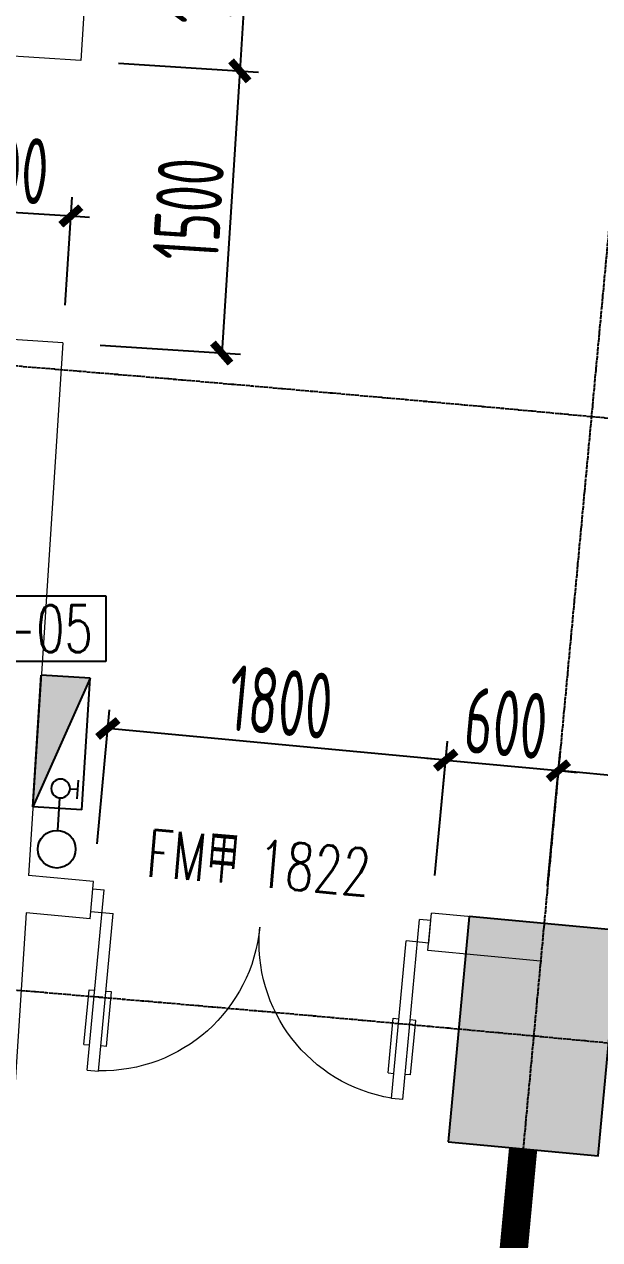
# Model space of a CAD drawing. Header units: millimetres. Extents: x 11515858 to 24947533, y -12784974 to -6116114.
# Drawn here: x 11803942 to 11806993, y -6395756 to -6389309 of the extents above; entities that cross this region are included whole.
import ezdxf
from ezdxf.enums import TextEntityAlignment as Align

# ---------------------------------------------------------------- set-up
doc = ezdxf.new("R2010")
doc.units = ezdxf.units.MM
doc.header["$LTSCALE"] = 10
for name, pattern in [('A2-RG-AXIS$0$CENTER', [2, 1.25, -0.25, 0.25, -0.25]), ('A2-RG-AXIS$0$DOTE', [2.42, 2, -0.2, 0.02, -0.2]), ('A2-RI-F2$0$HIDDEN2', [0.1875, 0.125, -0.0625])]:
    doc.linetypes.add(name, pattern=pattern)
for name, color, linetype in [('A2-RB-F2$0$$34$A-DIMS-100', 1, 'Continuous'), ('A2-RB-F2$0$A-DIMS-100', 1, 'Continuous'), ('A2-RG-AXIS$0$A-GRID', 1, 'A2-RG-AXIS$0$CENTER'), ('A2-RI-F2$0$$1$A-SYMB-NUMB-T', 4, 'Continuous'), ('A2-RI-F2$0$$3$A-SYMB', 4, 'Continuous'), ('A2-RI-F2$0$0P-FE-FH-P', 41, 'A2-RI-F2$0$YJdef_FE-FH_LINE_F'), ('A2-RI-F2$0$0P-FE-FH-V', 141, 'Continuous'), ('A2-RI-F2$0$0P-FE-HY', 141, 'Continuous'), ('A2-RI-F2$0$A-FIRE', 30, 'Continuous'), ('A2-RI-F2$0$A-STRS', 50, 'Continuous'), ('A2-RI-F2$0$A-SYMB-DOOR', 4, 'Continuous'), ('A2-RI-F2$0$WINDOW_TEXT', 7, 'Continuous'), ('A2-RS-F2$0$A-HATH-GRAY', 8, 'Continuous'), ('A2-RS-F2$0$A-WALL-CONC', 6, 'Continuous')]:
    doc.layers.add(name, color=color, linetype=linetype)
for name, color, linetype, lineweight in [('A2-RI-F2$0$A-DOOR', 32, 'Continuous', 5), ('A2-RI-F2$0$A-FLOR-STRS', 2, 'Continuous', 5), ('A2-RI-F2$0$A-WALL', 7, 'Continuous', 5)]:
    doc.layers.add(name, color=color, linetype=linetype, lineweight=lineweight)
doc.styles.add('A2-RB-F2$0$$0$XD2008', font='hzs.shx', dxfattribs={"width": 0.7, "bigfont": 'hztxt.shx'})
doc.styles.add('A2-RB-F2$0$XD2008', font='hzs.shx', dxfattribs={"width": 0.7, "bigfont": 'hztxt.shx'})
doc.styles.add('A2-RI-F2$0$$1$ECADI-TXT', font='simplex.shx', dxfattribs={"bigfont": 'hztxt.shx'})
doc.styles.add('A2-RI-F2$0$ECADI-TXT', font='simplex.shx', dxfattribs={"bigfont": 'hztxt.shx'})
doc.styles.add('A2-RI-F2$0$hz1', font='hzs.shx', dxfattribs={"width": 0.75, "bigfont": 'hztxt.shx'})
doc.styles.add('A2-RI-F2$0$SIMPLEX', font='simplex.shx', dxfattribs={"width": 0.7})
doc.linetypes.add('A2-RI-F2$0$YJdef_FE-FH_LINE_F', pattern='A,4,-0.2,["F",A2-RI-F2$0$hz1,S=0.2,R=0,X=-0.1,Y=-0.1],-0.1', length=4.3)
doc.dimstyles.new('A2-RB-F2$0$$0$XD100$0', dxfattribs={"dimscale": 100, "dimtxt": 3.5, "dimasz": 1, "dimexe": 1, "dimexo": 2, "dimgap": 0.5, "dimtad": 1, "dimdec": 0, "dimdsep": 46, "dimtxsty": 'A2-RB-F2$0$$0$XD2008', "dimblk1": 'A2-RB-F2$0$$20$_ArchTick', "dimblk2": 'A2-RB-F2$0$$20$_ArchTick', "dimsah": 1, "dimcen": 2.5, "dimclrt": 4, "dimaunit": 1, "dimadec": 0, "dimazin": 0, "dimtfac": 1, "dimtdec": 0, "dimtix": 1, "dimtmove": 2, "dimatfit": 3, "dimfxl": 0, "dimtolj": 1, "dimtzin": 0, "dimarcsym": 0})
doc.dimstyles.new('A2-RB-F2$0$XD100$0', dxfattribs={"dimscale": 100, "dimtxt": 3.5, "dimasz": 1, "dimexe": 1, "dimexo": 2, "dimgap": 0.5, "dimtad": 1, "dimdec": 0, "dimdsep": 46, "dimtxsty": 'A2-RB-F2$0$XD2008', "dimblk1": 'A2-RB-F2$0$_ArchTick', "dimblk2": 'A2-RB-F2$0$_ArchTick', "dimsah": 1, "dimcen": 2.5, "dimclrt": 4, "dimaunit": 1, "dimadec": 0, "dimazin": 0, "dimtfac": 1, "dimtdec": 0, "dimtix": 1, "dimtmove": 1, "dimatfit": 3, "dimfxl": 0, "dimtolj": 1, "dimtzin": 0, "dimarcsym": 0})

# ---------------------------------------------------------------- blocks, each defined once
blk = doc.blocks.new('A2-RG-AXIS')
at = {"layer": 'A2-RG-AXIS$0$A-GRID', "linetype": 'A2-RG-AXIS$0$DOTE'}
blk.add_line((11809008.7, -6369286.5), (11805278.5, -6409313.1), dxfattribs=at)
for radius in [313400, 308700, 304100, 300800]:
    blk.add_arc((11778730.7, -6694178.7), radius, 75.589285, 95.407644, dxfattribs=at)
blk = doc.blocks.new('A2-RB-F2$0$$20$_ArchTick')
at = {"color": 0, "linetype": 'ByBlock', "const_width": 0.4}
blk.add_lwpolyline([(-0.5, -0.5), (0.5, 0.5)], dxfattribs=at)
blk = doc.blocks.new('*D1567')
at = {"layer": 'A2-RB-F2$0$$34$A-DIMS-100', "color": 0, "lineweight": -2, "transparency": 16777216}
for p, q in [((11806720, -6393845.6), (11806783.1, -6393168.6)), ((11809810.1, -6393551.1), (11806773.8, -6393268.1)), ((11809756.3, -6394128.5), (11809819.4, -6393451.5))]:
    blk.add_line(p, q, dxfattribs=at)
at = {"layer": 'Defpoints', "color": 0, "transparency": 16777216}
for p in [(11806773.8, -6393268.1), (11806701.4, -6394044.7), (11809737.8, -6394327.7)]:
    blk.add_point(p, dxfattribs=at)
at = {"layer": 'A2-RB-F2$0$$34$A-DIMS-100', "color": 0, "lineweight": -2, "transparency": 16777216, "xscale": 100, "yscale": 100, "zscale": 100}
for p, rotation in [((11806773.8, -6393268.1), 174.675755152282), ((11809810.1, -6393551.1), 354.675755152282)]:
    blk.add_blockref('A2-RB-F2$0$$20$_ArchTick', p, dxfattribs=dict(at, rotation=rotation))
at = {"layer": 'A2-RB-F2$0$$34$A-DIMS-100', "color": 4, "transparency": 16777216, "insert": (11808312.8, -6393185.6), "char_height": 350, "attachment_point": 5, "rotation": 354.67576, "style": 'A2-RB-F2$0$$0$XD2008'}
blk.add_mtext('\\A1;3050', dxfattribs=at)
blk = doc.blocks.new('*D1569')
at = {"layer": 'A2-RB-F2$0$$34$A-DIMS-100', "color": 0, "lineweight": -2, "transparency": 16777216}
for p, q in [((11806119.4, -6393824.2), (11806185.7, -6393112.9)), ((11806716.8, -6393879.9), (11806783.1, -6393168.6)), ((11806176.4, -6393212.5), (11806076.9, -6393203.2)), ((11806176.4, -6393212.5), (11806773.8, -6393268.1)), ((11806773.8, -6393268.1), (11806873.3, -6393277.4))]:
    blk.add_line(p, q, dxfattribs=at)
at = {"layer": 'Defpoints', "color": 0, "transparency": 16777216}
for p in [(11806773.8, -6393268.1), (11806100.9, -6394023.4), (11806698.2, -6394079)]:
    blk.add_point(p, dxfattribs=at)
at = {"layer": 'A2-RB-F2$0$$34$A-DIMS-100', "color": 0, "lineweight": -2, "transparency": 16777216, "xscale": 100, "yscale": 100, "zscale": 100}
for p, rotation in [((11806176.4, -6393212.5), 354.675755152187), ((11806773.8, -6393268.1), 174.675755152187)]:
    blk.add_blockref('A2-RB-F2$0$$20$_ArchTick', p, dxfattribs=dict(at, rotation=rotation))
at = {"layer": 'A2-RB-F2$0$$34$A-DIMS-100', "color": 4, "transparency": 16777216, "insert": (11806496, -6393016.3), "char_height": 350, "attachment_point": 5, "rotation": 354.67576, "style": 'A2-RB-F2$0$$0$XD2008'}
blk.add_mtext('\\A1;600', dxfattribs=at)
blk = doc.blocks.new('*D1570')
at = {"layer": 'A2-RB-F2$0$$34$A-DIMS-100', "color": 0, "lineweight": -2, "transparency": 16777216}
for p, q in [((11804327.3, -6393656.7), (11804393.9, -6392944.7)), ((11806176.7, -6393211.9), (11804384.6, -6393044.3)), ((11806119.5, -6393824.2), (11806186, -6393112.3))]:
    blk.add_line(p, q, dxfattribs=at)
at = {"layer": 'Defpoints', "color": 0, "transparency": 16777216}
for p in [(11804384.6, -6393044.3), (11804308.7, -6393855.8), (11806100.9, -6394023.4)]:
    blk.add_point(p, dxfattribs=at)
at = {"layer": 'A2-RB-F2$0$$34$A-DIMS-100', "color": 0, "lineweight": -2, "transparency": 16777216, "xscale": 100, "yscale": 100, "zscale": 100}
for p, rotation in [((11804384.6, -6393044.3), 174.6576978553246), ((11806176.7, -6393211.9), 354.6576978553246)]:
    blk.add_blockref('A2-RB-F2$0$$20$_ArchTick', p, dxfattribs=dict(at, rotation=rotation))
at = {"layer": 'A2-RB-F2$0$$34$A-DIMS-100', "color": 4, "transparency": 16777216, "insert": (11805301.6, -6392904), "char_height": 350, "attachment_point": 5, "rotation": 354.6577, "style": 'A2-RB-F2$0$$0$XD2008'}
blk.add_mtext('\\A1;1800', dxfattribs=at)
blk = doc.blocks.new('A2-RB-F2$0$_ArchTick')
at = {"color": 0, "linetype": 'ByBlock', "const_width": 0.4}
blk.add_lwpolyline([(-0.5, -0.5), (0.5, 0.5)], dxfattribs=at)
blk = doc.blocks.new('*D1758')
at = {"layer": 'A2-RB-F2$0$A-DIMS-100', "color": 0, "lineweight": -2, "transparency": 16777216}
for p, q in [((11804441, -6389514.3), (11805184.3, -6389562.1)), ((11805084.5, -6389555.6), (11804988.3, -6391052.6)), ((11804344.7, -6391011.2), (11805088.1, -6391059))]:
    blk.add_line(p, q, dxfattribs=at)
at = {"layer": 'Defpoints', "color": 0, "transparency": 16777216}
for p in [(11804241.4, -6389501.4), (11804145.1, -6390998.3), (11804988.3, -6391052.6)]:
    blk.add_point(p, dxfattribs=at)
at = {"layer": 'A2-RB-F2$0$A-DIMS-100', "color": 0, "lineweight": -2, "transparency": 16777216, "xscale": 100, "yscale": 100, "zscale": 100}
for p, rotation in [((11805084.5, -6389555.6), 86.32117356418458), ((11804988.3, -6391052.6), 266.3211735641846)]:
    blk.add_blockref('A2-RB-F2$0$_ArchTick', p, dxfattribs=dict(at, rotation=rotation))
at = {"layer": 'A2-RB-F2$0$A-DIMS-100', "color": 4, "transparency": 16777216, "insert": (11804811.8, -6390289.7), "char_height": 350, "attachment_point": 5, "rotation": 86.32117, "style": 'A2-RB-F2$0$XD2008'}
blk.add_mtext('\\A1;1500', dxfattribs=at)
blk = doc.blocks.new('*D1669')
at = {"layer": 'A2-RB-F2$0$A-DIMS-100', "color": 0, "lineweight": -2, "transparency": 16777216}
for p, q in [((11804505.1, -6388516.3), (11805248.5, -6388564.1)), ((11805148.7, -6388557.7), (11805084.5, -6389555.6)), ((11804441, -6389514.3), (11805184.3, -6389562.1))]:
    blk.add_line(p, q, dxfattribs=at)
at = {"layer": 'Defpoints', "color": 0, "transparency": 16777216}
for p in [(11804305.5, -6388503.5), (11804241.4, -6389501.4), (11805084.5, -6389555.6)]:
    blk.add_point(p, dxfattribs=at)
at = {"layer": 'A2-RB-F2$0$A-DIMS-100', "color": 0, "lineweight": -2, "transparency": 16777216, "xscale": 100, "yscale": 100, "zscale": 100}
for p, rotation in [((11805148.7, -6388557.7), 86.32117356369089), ((11805084.5, -6389555.6), 266.3211735636909)]:
    blk.add_blockref('A2-RB-F2$0$_ArchTick', p, dxfattribs=dict(at, rotation=rotation))
at = {"layer": 'A2-RB-F2$0$A-DIMS-100', "color": 4, "transparency": 16777216, "insert": (11804892.1, -6389042.2), "char_height": 350, "attachment_point": 5, "rotation": 86.32117, "style": 'A2-RB-F2$0$XD2008'}
blk.add_mtext('\\A1;1000', dxfattribs=at)
blk = doc.blocks.new('*D1420')
at = {"layer": 'A2-RB-F2$0$$34$A-DIMS-100', "color": 0, "lineweight": -2, "ltscale": 3, "transparency": 16777216}
for p, q in [((11803459.4, -6390753.8), (11803496.2, -6390180.7)), ((11804158, -6390798.8), (11804194.8, -6390225.7)), ((11803489.8, -6390280.5), (11803390, -6390274.1)), ((11803489.8, -6390280.5), (11804188.4, -6390325.5)), ((11804188.4, -6390325.5), (11804288.2, -6390331.9))]:
    blk.add_line(p, q, dxfattribs=at)
at = {"layer": 'Defpoints', "color": 0, "ltscale": 3, "transparency": 16777216}
for p in [(11804188.4, -6390325.5), (11803446.6, -6390953.4), (11804145.1, -6390998.3)]:
    blk.add_point(p, dxfattribs=at)
at = {"layer": 'A2-RB-F2$0$$34$A-DIMS-100', "color": 0, "lineweight": -2, "ltscale": 3, "transparency": 16777216, "xscale": 100, "yscale": 100, "zscale": 100}
for p, rotation in [((11803489.8, -6390280.5), 356.3211735641905), ((11804188.4, -6390325.5), 176.3211735641906)]:
    blk.add_blockref('A2-RB-F2$0$$20$_ArchTick', p, dxfattribs=dict(at, rotation=rotation))
at = {"layer": 'A2-RB-F2$0$$34$A-DIMS-100', "color": 4, "ltscale": 3, "transparency": 16777216, "insert": (11803853.5, -6390078.5), "char_height": 350, "attachment_point": 5, "rotation": 356.32117, "style": 'A2-RB-F2$0$$0$XD2008'}
blk.add_mtext('\\A1;700', dxfattribs=at)
blk = doc.blocks.new('A2-RS-F2')
at = {"layer": 'A2-RS-F2$0$A-HATH-GRAY', "ltscale": 3}
h = blk.add_hatch(color=256, dxfattribs=at)
h.paths.add_polyline_path([(11780370.9, -6378132.8), (11781370.9, -6378139.6), (11781379.7, -6376839.6), (11780379.7, -6376832.8)])
h.paths.add_polyline_path([(11771295.3, -6378216.2), (11772295, -6378194.3), (11772266.5, -6376894.6), (11771266.7, -6376916.1)])
h.paths.add_polyline_path([(11789445.2, -6378310.2), (11790444.5, -6378345.7), (11790490.7, -6377046.5), (11789491.3, -6377010.6)])
h.paths.add_polyline_path([(11794061, -6377995.6), (11794659.8, -6378034.1), (11794711.1, -6377235.6), (11794112.3, -6377197.1)])
h.paths.add_polyline_path([(11762225.8, -6378560), (11763224.5, -6378509.3), (11763158.6, -6377210.6), (11762159.9, -6377261.3)])
h.paths.add_polyline_path([(11756053.8, -6378846.4), (11756851.3, -6378782.9), (11756756.1, -6377586.7), (11755958.6, -6377650.1)])
h.paths.add_polyline_path([(11801644.4, -6378461.8), (11802243.1, -6378500.3), (11802294.5, -6377701.9), (11801695.7, -6377663.4)])
h.paths.add_polyline_path([(11751557.2, -6379698.1), (11752354.6, -6379634.6), (11752219.8, -6377940), (11751422.4, -6378003.4)])
h.paths.add_polyline_path([(11807663.9, -6379405.7), (11808460.5, -6379479.9), (11808571.8, -6378285.1), (11807775.3, -6378210.6)])
h.paths.add_polyline_path([(11816584.8, -6380403.2), (11817577.3, -6380525.1), (11817735.8, -6379234.7), (11816743.2, -6379112.9)])
h.paths.add_polyline_path([(11825579.4, -6381618.6), (11826568.2, -6381768.4), (11826762.9, -6380483.1), (11825774.2, -6380333.3)])
h.paths.add_polyline_path([(11793833.2, -6381538.6), (11794432, -6381577.1), (11794483.3, -6380778.7), (11793884.5, -6380740.2)])
h.paths.add_polyline_path([(11801416.6, -6382004.6), (11802015.3, -6382043.1), (11802066.7, -6381244.7), (11801467.9, -6381206.2)])
h.paths.add_polyline_path([(11834536.4, -6383084.9), (11835520.4, -6383263), (11835752, -6381983.8), (11834767.9, -6381805.7)])
h.paths.add_polyline_path([(11843441.7, -6384836.8), (11844420.2, -6385043.1), (11844688.3, -6383771), (11843709.9, -6383564.7)])
h.paths.add_polyline_path([(11849706.8, -6386047.7), (11850486.4, -6386227.4), (11850720.8, -6385255.2), (11849941.2, -6385075.5)])
h.paths.add_polyline_path([(11756691.3, -6386871.4), (11757488.6, -6386806.1), (11757394.5, -6385611.6), (11756597, -6385675)])
h.paths.add_polyline_path([(11752175.7, -6387473.6), (11752973.2, -6387410.2), (11752838.4, -6385715.5), (11752040.9, -6385779)])
h.paths.add_polyline_path([(11854131.9, -6387106.5), (11854911.5, -6387286.2), (11855145.9, -6386314), (11854366.3, -6386134.3)])
h.paths.add_polyline_path([(11793236.4, -6390820.6), (11793835.2, -6390859), (11793886.5, -6390060.7), (11793287.7, -6390022.2)])
h.paths.add_polyline_path([(11800819.8, -6391285.9), (11801418.6, -6391324.4), (11801469.9, -6390525.9), (11800871.2, -6390487.4)])
h.paths.add_polyline_path([(11847832.2, -6393825.3), (11848611.8, -6394005), (11848846.2, -6393032.8), (11848066.6, -6392853.1)])
h.paths.add_polyline_path([(11780263.2, -6394032.4), (11781263.2, -6394039.2), (11781272, -6392739.2), (11780272, -6392732.1)])
h.paths.add_polyline_path([(11771644.2, -6394112.4), (11772644, -6394090.4), (11772615.4, -6392790.7), (11771615.7, -6392812.3)])
h.paths.add_polyline_path([(11788881, -6394200.2), (11789880.4, -6394235.7), (11789926.5, -6392936.5), (11788927.1, -6392900.6)])
h.paths.add_polyline_path([(11793008.6, -6394363.6), (11793607.4, -6394402.1), (11793658.7, -6393603.7), (11793059.9, -6393565.2)])
h.paths.add_polyline_path([(11763031, -6394439.6), (11764029.7, -6394388.9), (11763963.9, -6393090.2), (11762965.1, -6393140.9)])
h.paths.add_polyline_path([(11757322.6, -6394796.6), (11758120, -6394731.3), (11758024.9, -6393536.9), (11757227.5, -6393600.3)])
h.paths.add_polyline_path([(11800592, -6394828.7), (11801190.8, -6394867.2), (11801242.1, -6394068.8), (11800643.4, -6394030.3)])
h.paths.add_polyline_path([(11852257.4, -6394883.9), (11853037, -6395063.6), (11853271.3, -6394091.4), (11852491.7, -6393911.7)])
h.paths.add_polyline_path([(11752786.3, -6395149.5), (11753583.8, -6395086), (11753449, -6393391.4), (11752651.5, -6393454.8)])
h.paths.add_polyline_path([(11806188.5, -6395237.1), (11806985.1, -6395311.3), (11807096.4, -6394116.5), (11806299.9, -6394042)])
h.paths.add_polyline_path([(11814655.7, -6396186), (11815648.4, -6396307.3), (11815806.1, -6395016.9), (11814813.5, -6394895.6)])
h.paths.add_polyline_path([(11823197.5, -6397340.4), (11824186.2, -6397490.2), (11824381, -6396204.9), (11823392.2, -6396055.1)])
h.paths.add_polyline_path([(11831681.6, -6398728.6), (11832663, -6398920.7), (11832912.6, -6397644.9), (11831931.2, -6397452.8)])
h.paths.add_polyline_path([(11840164, -6400382.5), (11841142.5, -6400588.8), (11841410.7, -6399316.8), (11840432.2, -6399110.5)])
edge = h.paths.add_edge_path()
edge.add_arc((11772285.6, -6400549.4), 450, 0, 360)
edge = h.paths.add_edge_path()
edge.add_arc((11789151.8, -6400663.7), 450, 0, 360)
edge = h.paths.add_edge_path()
edge.add_arc((11763857, -6400855.6), 450, 0, 360)
h.paths.add_polyline_path([(11845945.9, -6401651.6), (11846725.5, -6401831.2), (11846959.8, -6400859), (11846180.2, -6400679.3)])
edge = h.paths.add_edge_path()
edge.add_arc((11797575.5, -6401083.9), 450, 0, 360)
edge = h.paths.add_edge_path()
edge.add_arc((11755440.6, -6401403.6), 450.5, 0, 360)
edge = h.paths.add_edge_path()
edge.add_arc((11805983.7, -6401745.9), 450, 0, 360)
h.paths.add_polyline_path([(11850371.1, -6402710), (11851150.7, -6402889.7), (11851385, -6401917.5), (11850605.5, -6401737.8)])
edge = h.paths.add_edge_path()
edge.add_arc((11814369.4, -6402649), 450, 0, 360)
edge = h.paths.add_edge_path()
edge.add_arc((11822725.7, -6403792.5), 450, 0, 360)
edge = h.paths.add_edge_path()
edge.add_arc((11831045.7, -6405175.5), 450, 0, 360)
edge = h.paths.add_edge_path()
edge.add_arc((11839322.6, -6406796.9), 450.5, 0, 360)
edge = h.paths.add_edge_path()
edge.add_arc((11847549.5, -6408655.2), 450.5, 0, 360)
edge = h.paths.add_edge_path()
edge.add_arc((11780719.1, -6400485.4), 450, 0, 360)
at = {"layer": 'A2-RS-F2$0$A-WALL-CONC'}
blk.add_3dface([(11806188.5, -6395237.1), (11806985.1, -6395311.3), (11807096.4, -6394116.5), (11806299.9, -6394042)], dxfattribs=at)
blk = doc.blocks.new('A2-RI-F2$0$$DorLib2D$00000011')
for p, q in [((-0.4667, 0.4709), (-0.4667, -0.0625)), ((-0.4667, 0.4709), (-0.4333, 0.4709)), ((-0.4333, 0.4709), (-0.4333, 0.0042)), ((0.4333, 0.4709), (0.4333, 0.0042)), ((0.4667, 0.4709), (0.4333, 0.4709)), ((0.4667, 0.4709), (0.4667, -0.0625)), ((-0.4833, 0.3962), (-0.4667, 0.3962)), ((-0.4167, 0.3962), (-0.4333, 0.3962)), ((0.4167, 0.3962), (0.4333, 0.3962)), ((0.4833, 0.3962), (0.4667, 0.3962)), ((-0.4833, 0.2346), (-0.4667, 0.2346)), ((-0.4167, 0.2346), (-0.4333, 0.2346)), ((0.4167, 0.2346), (0.4333, 0.2346)), ((0.4833, 0.2346), (0.4667, 0.2346)), ((-0.5, 0.0042), (-0.4333, 0.0042)), ((-0.5, 0.0042), (-0.5, -0.0625)), ((0.5, 0.0042), (0.4333, 0.0042)), ((0.5, 0.0042), (0.5, -0.0625)), ((-0.5, -0.0625), (-0.4667, -0.0625)), ((0.5, -0.0625), (0.4667, -0.0625))]:
    blk.add_line(p, q)
at = {"lineweight": 13}
for p, q in [((-0.4833, 0.3962), (-0.4833, 0.2346)), ((-0.4167, 0.3962), (-0.4167, 0.2346)), ((0.4167, 0.3962), (0.4167, 0.2346)), ((0.4833, 0.3962), (0.4833, 0.2346))]:
    blk.add_line(p, q, dxfattribs=at)
for centre, start, end in [((-0.4667, 0.0042), 0, 85.904), ((0.4667, 0.0042), 94.096, 180)]:
    blk.add_arc(centre, 0.4667, start, end, dxfattribs=at)
blk = doc.blocks.new('A2-RI-F2$0$door-doublewing')
at = {"layer": 'A2-RI-F2$0$A-DOOR', "color": 4, "xscale": -0.9999999999999998, "rotation": 180}
blk.add_blockref('A2-RI-F2$0$$DorLib2D$00000011', (0, -0.0291), dxfattribs=at)
at = {"layer": 'A2-RI-F2$0$WINDOW_TEXT', "style": 'A2-RI-F2$0$SIMPLEX', "flags": 9}
blk.add_attdef('A', text='', height=1, dxfattribs=at).set_placement((0, 1.5), align=Align.MIDDLE)
blk = doc.blocks.new('A2-RI-F2$0$645YRTH')
at = {"layer": 'A2-RI-F2$0$$1$A-SYMB-NUMB-T', "color": 1}
for p, q in [((0, -350), (0, 0)), ((0, 0), (1750, 0)), ((1750, 0), (1750, -350)), ((1750, -350), (0, -350))]:
    blk.add_line(p, q, dxfattribs=at)
at = {"layer": 'A2-RI-F2$0$$1$A-SYMB-NUMB-T', "style": 'A2-RI-F2$0$$1$ECADI-TXT', "width": 0.7}
blk.add_attdef('CODE', text='', height=250, dxfattribs=at).set_placement((750, -175), align=Align.MIDDLE_CENTER)
blk = doc.blocks.new('A2-RI-F2$0$ECADI-TAG-DOOR')
blk = doc.blocks.new('A2-RI-F2$0$A$C6F954C98')
at = {"extrusion": (0, 0, -1)}
blk.add_hatch(color=256, dxfattribs=at).paths.add_polyline_path([(-260, 700), (0, 0), (0, 700)])
for p, q in [((260, 700), (0, 700)), ((0, 0), (0, 700)), ((260, 700), (0, 0)), ((260, 0), (260, 700)), ((230.7, 155.9, 0), (230.7, 55.9, 0)), ((230.7, 105.9, 0), (190.7, 105.9, 0)), ((260, 0), (0, 0))]:
    blk.add_line(p, q, dxfattribs=at)
blk.add_circle((-140.7, 105.9, 0), 50, dxfattribs=at)
blk = doc.blocks.new('A2-RB-F2')
at = {"layer": 'A2-RB-F2$0$$34$A-DIMS-100', "ltscale": 3}
dim = blk.add_aligned_dim(p1=(11803446.6, -6390953.4), p2=(11804145.1, -6390998.3), distance=674.3, dimstyle='A2-RB-F2$0$$0$XD100$0', dxfattribs=at)
dim.commit()
dim.dimension.update_dxf_attribs({"geometry": '*D1420', "text_midpoint": (11803853.5, -6390078.5)})
at = {"layer": 'A2-RB-F2$0$$34$A-DIMS-100'}
for p1, p2, distance, picture, middle in [((11806100.9, -6394023.4), (11804308.7, -6393855.8), -815.1, '*D1570', (11805301.6, -6392904)), ((11806100.9, -6394023.4), (11806698.2, -6394079), 814.4, '*D1569', (11806496, -6393016.3)), ((11809737.8, -6394327.7), (11806701.4, -6394044.7), -779.9, '*D1567', (11808312.8, -6393185.6))]:
    dim = blk.add_aligned_dim(p1=p1, p2=p2, distance=distance, dimstyle='A2-RB-F2$0$$0$XD100$0', dxfattribs=at)
    dim.commit()
    dim.dimension.update_dxf_attribs({"geometry": picture, "text_midpoint": middle})
at = {"layer": 'A2-RB-F2$0$A-DIMS-100'}
for p1, p2, picture, middle in [((11804305.5, -6388503.5), (11804241.4, -6389501.4), '*D1669', (11804892.1, -6389042.2)), ((11804241.4, -6389501.4), (11804145.1, -6390998.3), '*D1758', (11804811.8, -6390289.7))]:
    dim = blk.add_aligned_dim(p1=p1, p2=p2, distance=844.9, dimstyle='A2-RB-F2$0$XD100$0', dxfattribs=at)
    dim.commit()
    dim.dimension.update_dxf_attribs({"geometry": picture, "text_midpoint": middle})
blk = doc.blocks.new('A2-RI-F2')
at = {"layer": 'A2-RI-F2$0$0P-FE-FH-P'}
blk.add_line((11804119.8, -6393584.9, 0), (11804130.9, -6393412.6, 0), dxfattribs=at)
at = {"layer": 'A2-RI-F2$0$0P-FE-FH-V'}
blk.add_circle((11804113.4, -6393684.7, 0), 100, dxfattribs=at)
at = {"layer": 'A2-RI-F2$0$A-FIRE', "color": 20, "linetype": 'A2-RI-F2$0$HIDDEN2', "ltscale": 5, "true_color": 0xf92306, "const_width": 150}
blk.add_lwpolyline([(11806586.8, -6395274.2), (11806378.1, -6397514.2, -0.014814), (11821261.2, -6399310), (11820563.6, -6404029.4)], format="xyb", dxfattribs=at)
at = {"layer": 'A2-RI-F2$0$A-WALL'}
for p, q in [((11804305.5, -6388503.5), (11804241.4, -6389501.4)), ((11804241.4, -6389501.4), (11801546.9, -6389328.2)), ((11804145.1, -6390998.3), (11803446.6, -6390953.4)), ((11804145.1, -6390998.3), (11803963.5, -6393823.5)), ((11804308.7, -6393855.8), (11803963.5, -6393823.5)), ((11804290, -6394054.9), (11804308.7, -6393855.8)), ((11803950.6, -6394023.2), (11803882.4, -6395084.4)), ((11804290, -6394054.9), (11803950.6, -6394023.2)), ((11806082.2, -6394222.5), (11806100.9, -6394023.4)), ((11806698.2, -6394079.2), (11806100.9, -6394023.4)), ((11806679.6, -6394278.4), (11806082.2, -6394222.5))]:
    blk.add_line(p, q, dxfattribs=at)
blk.add_blockref('A2-RS-F2', (0, 0))
at = {"layer": 'A2-RI-F2$0$$3$A-SYMB'}
ref = blk.add_blockref('A2-RI-F2$0$645YRTH', (11802624.5, -6392339.8), dxfattribs=at)
ref.add_attrib('CODE', 'A2-W-1F-05', dxfattribs={"layer": 'A2-RI-F2$0$$1$A-SYMB-NUMB-T', "height": 250, "style": 'A2-RI-F2$0$$1$ECADI-TXT', "width": 0.7}).set_placement((11803487.2, -6392514.8), align=Align.MIDDLE_CENTER)
at = {"layer": 'A2-RI-F2$0$0P-FE-HY', "rotation": 356.3211735647307}
blk.add_blockref('A2-RI-F2$0$A$C6F954C98', (11803986.9, -6393459.4), dxfattribs=at)
at = {"layer": 'A2-RI-F2$0$A-DOOR', "xscale": 1799.999999997577, "yscale": 1799.999999997577, "zscale": 1799.999999997577, "rotation": 354.6576978553192}
blk.add_blockref('A2-RI-F2$0$door-doublewing', (11805195.5, -6394039.1), dxfattribs=at)
at = {"layer": 'A2-RI-F2$0$A-FLOR-STRS'}
blk.add_blockref('A2-RG-AXIS', (0, 0), dxfattribs=at)
at = {"layer": 'A2-RI-F2$0$A-STRS', "linetype": 'Continuous'}
blk.add_blockref('A2-RB-F2', (0, 0), dxfattribs=at)
at = {"layer": 'A2-RI-F2$0$A-SYMB-DOOR'}
ref = blk.add_blockref('A2-RI-F2$0$ECADI-TAG-DOOR', (11805237.8, -6394615.3), dxfattribs=dict(at, xscale=99.99999999929587, yscale=99.99999999929587, zscale=99.99999999929587, rotation=355.1259752036394))
ref.add_attrib('门窗主编号1', 'FM甲', dxfattribs={"height": 250, "rotation": 355.12598, "style": 'A2-RI-F2$0$ECADI-TXT', "width": 0.7}).set_placement((11805070.5, -6393870), align=Align.RIGHT)
ref.add_attrib('门窗主编号2', '1822', (11805168.7, -6393882.6, 333.3), dxfattribs={"height": 250, "rotation": 355.12598, "style": 'A2-RI-F2$0$ECADI-TXT', "width": 0.7})

msp = doc.modelspace()

# ---------------------------------------------------------------- block references
for name in ['A2-RI-F2', 'A2-RB-F2', 'A2-RG-AXIS', 'A2-RS-F2']:
    msp.add_blockref(name, (0, 0))

doc.saveas('drawing.dxf')
